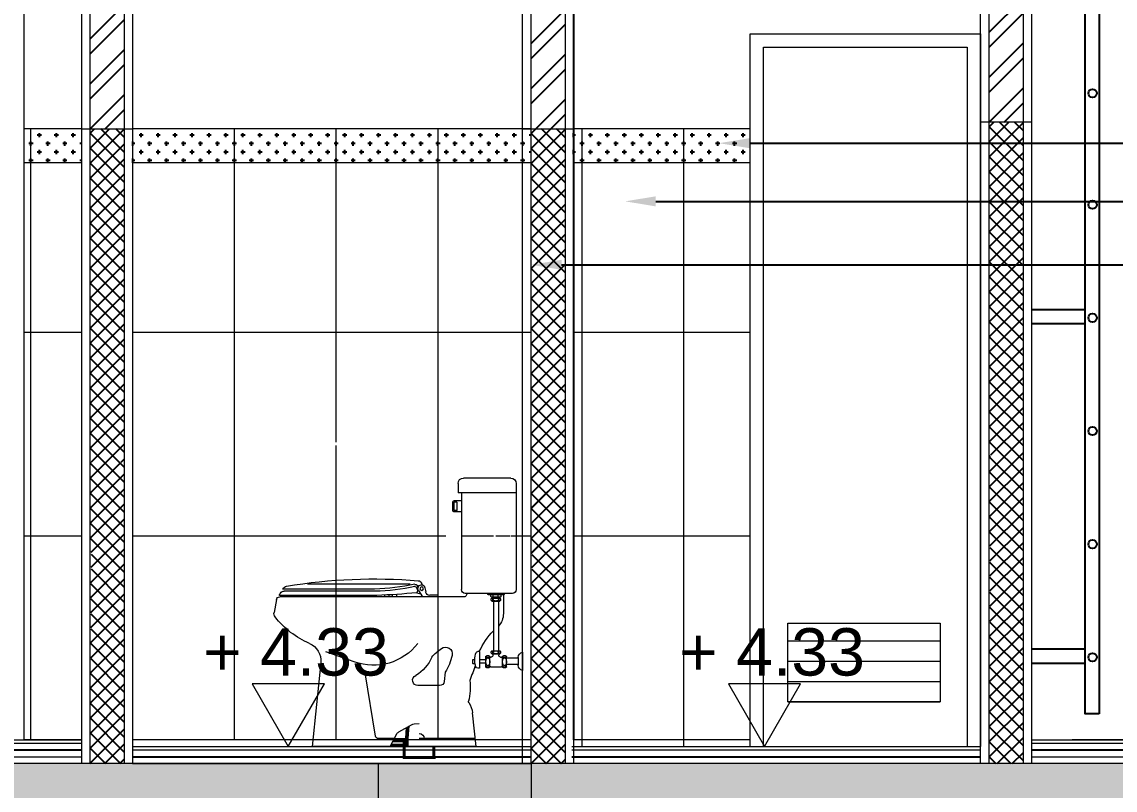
# Model space of a CAD drawing. Header units: inches. Extents: x 249 to 1192, y -18 to 440.
# Drawn here: x 529.18 to 535.63, y 211.41 to 215.94 of the extents above; entities that cross this region are included whole.
import ezdxf
from ezdxf import colors
from ezdxf.entities.mleader import LeaderData, LeaderLine
from ezdxf.enums import TextEntityAlignment as Align
from ezdxf.math import Vec2, Vec3

# ---------------------------------------------------------------- set-up
doc = ezdxf.new("R2010")
doc.units = ezdxf.units.IN
doc.header["$MEASUREMENT"] = 0
for name, color, linetype, lineweight in [('ARSIR BETON', 8, 'Continuous', 0), ('ARSIR KERAMIK', 66, 'Continuous', 25), ('BALOK', 3, 'Continuous', 20), ('DINDING', 6, 'Continuous', 0), ('DINDING2', 137, 'Continuous', 20), ('KUSEN', 16, 'Continuous', 15), ('LANTAI', 135, 'Continuous', 9), ('SANITAIR', 6, 'Continuous', 9), ('TEXT (KET. RUANG)', 7, 'Continuous', 5), ('TEXT (KETERANGAN)', 7, 'Continuous', 25)]:
    doc.layers.add(name, color=color, linetype=linetype, lineweight=lineweight)
doc.layers.add('ARSIR DINDING', color=64, linetype='Continuous')
doc.layers.add('KOLOM', color=5, linetype='Continuous')
doc.styles.get("Standard").update_dxf_attribs({"font": 'arial.ttf'})
doc.linetypes.add('BATTING', pattern='A,0.0001,-0.1,[134,ltypeshp.shx,S=0.1,R=0,X=-0.1,Y=0],-0.2,[134,ltypeshp.shx,S=0.1,R=180,X=0.1,Y=0],-0.1', length=0.4001)
pattern_1 = [(45, (532.18576, 211.56628), (-0.1325825, 0.1325825), []), (45, (532.27415, 211.56628), (-0.1325825, 0.1325825), [])]

# ---------------------------------------------------------------- blocks, each defined once
blk = doc.blocks.new('PEIL LANTAI')
at = {"color": 1}
blk.add_lwpolyline([(2106.6594, 1042.5757), (2106.7974, 1042.3367), (2106.9353, 1042.5757)], close=True, dxfattribs=at)
for tag, p in [('RUANG', (2106.8265, 1042.7751)), ('ELEVASI', (2106.8265, 1042.5535))]:
    blk.add_attdef(tag, text='', height=0.1812).set_placement(p, align=Align.BOTTOM_CENTER)
blk = doc.blocks.new('B1')
at = {"layer": 'ARSIR BETON'}
blk.add_hatch(color=256, dxfattribs=at).paths.add_polyline_path([(364.6452, 149.9333), (364.1952, 149.9333), (364.1952, 149.2333), (364.6452, 149.2333)])
at = {"layer": 'BALOK'}
blk.add_lwpolyline([(364.1952, 149.9333), (364.6452, 149.9333), (364.6452, 149.2333), (364.1952, 149.2333)], close=True, dxfattribs=at)
blk = doc.blocks.new('*X374')
at = {"color": 0}
for p, q in [((4.37, 0.98), (4.37, 4.92)), ((4.5, 0.98), (4.5, 4.92)), ((4.62, 0.98), (4.62, 4.92)), ((4.75, 0.98), (4.75, 4.92)), ((4.87, 0.98), (4.87, 4.92)), ((14.25, 0.98), (14.25, 4.92)), ((14.38, 0.98), (14.38, 4.92)), ((14.5, 0.98), (14.5, 4.92)), ((14.62, 0.98), (14.62, 4.92)), ((14.75, 0.98), (14.75, 4.92))]:
    blk.add_line(p, q, dxfattribs=at)
blk = doc.blocks.new('*X375')
at = {"color": 0}
for p, q in [((14.25, 4.92), (14.25, 6.42)), ((14.38, 4.92), (14.38, 6.42)), ((14.5, 4.92), (14.5, 6.42)), ((14.62, 4.92), (14.62, 6.42)), ((14.75, 4.92), (14.75, 6.42))]:
    blk.add_line(p, q, dxfattribs=at)
blk = doc.blocks.new('*X376')
at = {"color": 0}
for p, q in [((215.62, 77.26), (215.62, 77.96)), ((215.75, 77.26), (215.75, 77.96)), ((215.87, 77.26), (215.87, 77.96)), ((216, 77.26), (216, 77.96)), ((216.12, 77.26), (216.12, 77.96)), ((216.25, 77.26), (216.25, 77.96)), ((216.37, 77.26), (216.37, 77.96)), ((216.5, 77.26), (216.5, 77.96)), ((216.62, 77.26), (216.62, 77.96)), ((216.75, 77.26), (216.75, 77.96)), ((216.87, 77.26), (216.87, 77.96)), ((217, 77.26), (217, 77.96)), ((217.12, 77.26), (217.12, 77.96)), ((217.25, 77.26), (217.25, 77.96)), ((217.37, 77.26), (217.37, 77.96)), ((217.5, 77.26), (217.5, 77.96)), ((217.62, 77.26), (217.62, 77.96)), ((217.75, 77.26), (217.75, 77.96)), ((217.87, 77.26), (217.87, 77.96)), ((218, 77.26), (218, 77.96)), ((218.12, 77.26), (218.12, 77.96)), ((218.25, 77.26), (218.25, 77.96)), ((218.37, 77.26), (218.37, 77.96)), ((218.5, 77.26), (218.5, 77.96)), ((218.62, 77.26), (218.62, 77.96)), ((218.75, 77.26), (218.75, 77.96)), ((218.87, 77.26), (218.87, 77.96)), ((219, 77.26), (219, 77.96)), ((219.12, 77.26), (219.12, 77.96)), ((219.25, 77.26), (219.25, 77.96)), ((219.37, 77.26), (219.37, 77.96)), ((219.5, 77.26), (219.5, 77.73)), ((219.62, 77.26), (219.62, 77.48))]:
    blk.add_line(p, q, dxfattribs=at)
blk = doc.blocks.new('*X377')
at = {"color": 0}
for p, q in [((213.5, 83.75), (213.66, 83.9)), ((213.55, 83.44), (213.52, 83.46)), ((213.53, 83.42), (213.88, 83.77)), ((213.55, 83.09), (214.11, 83.65)), ((213.72, 82.91), (213.55, 83.08)), ((213.58, 82.76), (214.32, 83.51)), ((213.9, 82.38), (213.58, 82.69)), ((213.6, 82.43), (214.35, 83.18)), ((214.08, 83.26), (213.63, 83.7)), ((213.63, 82.11), (214.37, 82.85)), ((213.65, 81.78), (214.4, 82.52)), ((214.25, 82.73), (213.81, 83.17)), ((214.42, 82.21), (213.99, 82.64)), ((214.33, 83.36), (214.16, 83.53)), ((214.36, 82.97), (214.34, 83)), ((214.08, 81.85), (213.63, 82.29)), ((213.72, 81.49), (213.67, 81.54)), ((213.68, 81.45), (214.42, 82.2)), ((213.9, 80.96), (213.7, 81.16)), ((213.71, 81.12), (214.45, 81.87)), ((213.73, 80.79), (214.48, 81.54)), ((214.08, 80.43), (213.73, 80.78)), ((213.76, 80.47), (214.5, 81.21)), ((213.78, 80.14), (214.53, 80.88)), ((213.8, 78.39), (215.28, 79.87)), ((213.8, 78.75), (214.92, 79.87)), ((213.8, 79.1), (214.57, 79.87)), ((213.8, 79.45), (214.22, 79.87)), ((213.8, 79.81), (213.86, 79.87)), ((213.8, 78.04), (215.63, 79.87)), ((213.9, 79.55), (213.8, 79.65)), ((214.08, 79.02), (213.8, 79.29)), ((214.25, 81.32), (213.81, 81.76)), ((214.25, 79.9), (213.81, 80.35)), ((213.86, 79.87), (214.55, 80.55)), ((214.43, 80.79), (213.99, 81.23)), ((214.43, 79.37), (213.99, 79.81)), ((214.45, 81.82), (214.16, 82.11)), ((214.57, 80.29), (214.16, 80.7)), ((214.61, 78.84), (214.16, 79.28)), ((214.22, 79.87), (214.58, 80.23)), ((214.48, 81.44), (214.34, 81.58)), ((214.6, 79.91), (214.34, 80.17)), ((214.96, 79.2), (214.52, 79.64)), ((214.57, 79.87), (214.6, 79.9)), ((214.78, 79.73), (214.64, 79.87)), ((215.04, 78.76), (214.7, 79.11)), ((214.88, 78.76), (215.99, 79.87)), ((215.31, 79.55), (215, 79.87)), ((215.49, 79.02), (215.05, 79.46)), ((215.23, 78.76), (216.34, 79.87)), ((215.84, 79.37), (215.4, 79.81)), ((215.58, 78.76), (216.69, 79.87)), ((216.02, 78.84), (215.58, 79.28)), ((216.37, 79.2), (215.93, 79.64)), ((215.94, 78.76), (217.05, 79.87)), ((216.2, 79.73), (216.06, 79.87)), ((216.46, 78.76), (216.11, 79.11)), ((216.29, 78.76), (217.4, 79.87)), ((216.73, 79.55), (216.41, 79.87)), ((216.91, 79.02), (216.46, 79.46)), ((216.64, 78.76), (217.75, 79.87)), ((217.26, 79.37), (216.82, 79.81)), ((217.44, 78.84), (216.99, 79.28)), ((217, 78.76), (218.11, 79.87)), ((217.35, 78.76), (218.42, 79.83)), ((217.79, 79.2), (217.35, 79.64)), ((217.61, 79.73), (217.47, 79.87)), ((217.87, 78.76), (217.52, 79.11)), ((217.7, 78.76), (218.54, 79.59)), ((218.14, 79.55), (217.82, 79.87)), ((218.32, 79.02), (217.88, 79.46)), ((218.06, 78.76), (218.66, 79.36)), ((218.63, 79.41), (218.23, 79.81)), ((218.85, 78.84), (218.41, 79.28)), ((218.41, 78.76), (218.78, 79.13)), ((213.8, 77.68), (214.8, 78.68)), ((213.8, 77.33), (214.8, 78.33)), ((213.9, 78.14), (213.8, 78.23)), ((214.08, 77.6), (213.8, 77.88)), ((214.25, 78.49), (213.81, 78.93)), ((214.07, 77.26), (213.81, 77.52)), ((214.43, 77.96), (213.99, 78.4)), ((214.08, 77.26), (214.8, 77.98)), ((214.61, 77.43), (214.16, 77.87)), ((214.78, 78.31), (214.34, 78.75)), ((214.42, 77.26), (214.34, 77.34)), ((214.44, 77.26), (214.8, 77.62)), ((214.8, 77.94), (214.52, 78.22)), ((214.8, 77.59), (214.7, 77.69)), ((214.79, 77.26), (214.8, 77.27)), ((215.4, 78.76), (215.23, 78.93)), ((216.81, 78.76), (216.64, 78.93)), ((218.23, 78.76), (218.05, 78.93)), ((218.77, 78.76), (218.9, 78.89))]:
    blk.add_line(p, q, dxfattribs=at)
blk = doc.blocks.new('KLOS')
for p, q in [((400.49, 129.24), (400.49, 98)), ((402.14, 130.89), (416.02, 130.89)), ((417.67, 129.24), (417.67, 126.56)), ((400.49, 126.56), (417.67, 126.56)), ((416.67, 126.56), (416.67, 98)), ((416.67, 124.19), (418.93, 124.19)), ((417.95, 121.41), (417.95, 123.7)), ((418.06, 123.81), (418.8, 123.81)), ((418.91, 123.7), (418.91, 121.41)), ((419.2, 121.24), (419.2, 123.92)), ((416.67, 120.96), (418.93, 120.96)), ((418.06, 121.3), (418.8, 121.3)), ((428.09, 99.36), (428.39, 99.97)), ((401.59, 96.9), (415.57, 96.9)), ((403.98, 96.76), (403.98, 96.9)), ((408.93, 96.76), (408.93, 96.9)), ((414.94, 96.9), (415.38, 96.05)), ((427.4, 98.54), (427.2, 97.33)), ((429.34, 97.78), (428.11, 95.89)), ((429.82, 97.11), (428.66, 96.73)), ((429.41, 98.82), (429.72, 99.31)), ((429.93, 98.65), (429.52, 98.34)), ((431.82, 99.57), (462.03, 99.57)), ((442.12, 97.56), (468.95, 97.56)), ((442.26, 98.1), (469.17, 98.1)), ((404.25, 96.48), (408.66, 96.48)), ((404.29, 96.48), (404.29, 90.96)), ((404.99, 95.99), (404.99, 96.48)), ((405.16, 95.83), (407.81, 95.83)), ((407.66, 95.52), (405.35, 95.52)), ((407.66, 94.65), (405.35, 94.65)), ((405.65, 95.83), (405.65, 95.52)), ((405.76, 94.65), (405.76, 79.98)), ((405.78, 95.83), (405.78, 96.48)), ((407.24, 94.65), (407.24, 79.98)), ((407.26, 95.83), (407.26, 96.48)), ((407.36, 95.83), (407.36, 95.52)), ((407.98, 95.99), (407.98, 96.48)), ((415.64, 95.89), (470.22, 95.89)), ((423.64, 96.33), (426.02, 96.33)), ((423.64, 96.33), (423.64, 95.89)), ((435.76, 96.61), (435.76, 95.89)), ((437.12, 96.52), (437.12, 95.89)), ((438.03, 96.46), (438.03, 95.89)), ((439.38, 96.39), (439.38, 95.89)), ((441.56, 96.29), (470.22, 96.29)), ((462.36, 96.29), (462.36, 95.89)), ((463.72, 96.29), (463.72, 95.89)), ((464.63, 96.29), (464.63, 95.89)), ((465.99, 96.29), (465.99, 95.89)), ((471.21, 95.06), (471.9, 91.28)), ((398.61, 79.56), (398.61, 74.21)), ((399.93, 78.03), (399.93, 75.74)), ((399.93, 77.8), (403.4, 77.8)), ((403.4, 75.24), (403.4, 78.3)), ((404.55, 75.24), (404.55, 78.3)), ((405.1, 78.12), (404.55, 78.12)), ((407.66, 79.98), (405.35, 79.98)), ((407.66, 79.11), (405.35, 79.11)), ((405.65, 79.11), (405.65, 78.67)), ((407.36, 79.11), (407.36, 78.67)), ((408.31, 78.12), (407.91, 78.12)), ((408.31, 75.24), (408.31, 78.3)), ((409.45, 75.24), (409.45, 78.3)), ((411.31, 79.78), (411.78, 79.78)), ((411.31, 79.78), (411.31, 74.9)), ((413.18, 77.45), (412.74, 77.45)), ((448.24, 76.7), (456.62, 79.72)), ((399.93, 75.96), (403.4, 75.96)), ((408.03, 75.24), (404.83, 75.24)), ((409.45, 77.28), (411.31, 77.28)), ((409.45, 76.32), (411.31, 76.32)), ((411.31, 74.9), (411.86, 74.9)), ((412.64, 76.18), (413.18, 76.18)), ((413.34, 76.34), (413.34, 77.29)), ((458.13, 76.52), (460.71, 51.79)), ((421.45, 73.7), (421.72, 70.97)), ((441.97, 54.81), (445.01, 73.49)), ((423.09, 69.73), (429.52, 69.73)), ((412.31, 51.79), (413.37, 61.74)), ((430.62, 58.44), (429.11, 58.52)), ((435.13, 56.1), (431.42, 58.21)), ((432.35, 54.13), (432.06, 57.84)), ((433.07, 54.13), (432.81, 57.41)), ((437.68, 51.79), (435.84, 55.36)), ((412.31, 51.79), (460.71, 51.79)), ((412.57, 54.16), (429.11, 54.14)), ((423.72, 51.79), (434.5, 51.79)), ((424.98, 48.25), (424.98, 51.79)), ((432.35, 51.79), (432.35, 54.13)), ((436.48, 54.13), (432.35, 54.13)), ((433.25, 48.25), (433.25, 53.13)), ((433.25, 53.13), (436.99, 53.13)), ((433.88, 52.41), (437.36, 52.41)), ((436.48, 54.13), (441.1, 54.12)), ((424.35, 48.25), (433.88, 48.25))]:
    blk.add_line(p, q)
for points in [[(405.35, 95.52, 0.174842), (405.27, 95.49, 0.104178), (405.2, 95.39, 0.064893), (405.15, 95.26, 0.051045), (405.13, 95.08, 0.051045), (405.15, 94.91, 0.064893), (405.2, 94.78, 0.104178), (405.27, 94.68, 0.174842), (405.35, 94.65, 0.174842), (405.42, 94.68, 0.104178), (405.5, 94.78, 0.064893), (405.55, 94.91, 0.051045), (405.56, 95.08, 0.051045), (405.55, 95.26, 0.064893), (405.5, 95.39, 0.104178), (405.42, 95.49, 0.174842)], [(406.51, 95.52, 0.050362), (406.16, 95.48, 0.064195), (405.89, 95.39, 0.103849), (405.69, 95.23, 0.176597), (405.63, 95.08, 0.176597), (405.69, 94.94, 0.103849), (405.89, 94.78, 0.064195), (406.16, 94.69, 0.050362), (406.51, 94.65, 0.050362), (406.87, 94.69, 0.064195), (407.13, 94.78, 0.103849), (407.34, 94.94, 0.176597), (407.39, 95.08, 0.176597), (407.34, 95.23, 0.103849), (407.13, 95.39, 0.064195), (406.87, 95.48, 0.050362)], [(407.66, 95.52, 0.174842), (407.58, 95.49, 0.104178), (407.5, 95.39, 0.064893), (407.46, 95.26, 0.051045), (407.44, 95.08, 0.051045), (407.46, 94.91, 0.064893), (407.5, 94.78, 0.104178), (407.58, 94.68, 0.174842), (407.66, 94.65, 0.174842), (407.73, 94.68, 0.104178), (407.81, 94.78, 0.064893), (407.85, 94.91, 0.051045), (407.87, 95.08, 0.051045), (407.85, 95.26, 0.064893), (407.81, 95.39, 0.104178), (407.73, 95.49, 0.174842)], [(404.55, 78.3, 0.174842), (404.52, 78.39, 0.104178), (404.38, 78.5, 0.064893), (404.21, 78.56, 0.051045), (403.98, 78.58, 0.051045), (403.74, 78.56, 0.064893), (403.57, 78.5, 0.104178), (403.44, 78.39, 0.174842), (403.4, 78.3, 0.174842), (403.44, 78.2, 0.104178), (403.57, 78.09, 0.064893), (403.74, 78.03, 0.051045), (403.98, 78.01, 0.051045), (404.21, 78.03, 0.064893), (404.38, 78.09, 0.104178), (404.52, 78.2, 0.174842)], [(404.55, 76.75, 0.050362), (404.5, 77.23, 0.064195), (404.38, 77.58, 0.103849), (404.17, 77.85, 0.176597), (403.98, 77.92, 0.176597), (403.78, 77.85, 0.103849), (403.57, 77.58, 0.064195), (403.45, 77.23, 0.050362), (403.4, 76.75, 0.050362), (403.45, 76.28, 0.064195), (403.57, 75.93, 0.103849), (403.78, 75.66, 0.176597), (403.98, 75.59, 0.176597), (404.17, 75.66, 0.103849), (404.38, 75.93, 0.064195), (404.5, 76.28, 0.050362)], [(405.35, 79.98, 0.174842), (405.27, 79.95, 0.104178), (405.2, 79.85, 0.064893), (405.15, 79.72, 0.051045), (405.13, 79.55, 0.051045), (405.15, 79.37, 0.064893), (405.2, 79.24, 0.104178), (405.27, 79.14, 0.174842), (405.35, 79.11, 0.174842), (405.42, 79.14, 0.104178), (405.5, 79.24, 0.064893), (405.55, 79.37, 0.051045), (405.56, 79.55, 0.051045), (405.55, 79.72, 0.064893), (405.5, 79.85, 0.104178), (405.42, 79.95, 0.174842)], [(406.51, 79.98, 0.050362), (406.16, 79.94, 0.064195), (405.89, 79.85, 0.103849), (405.69, 79.69, 0.176597), (405.63, 79.55, 0.176597), (405.69, 79.4, 0.103849), (405.89, 79.24, 0.064195), (406.16, 79.15, 0.050362), (406.51, 79.11, 0.050362), (406.87, 79.15, 0.064195), (407.13, 79.24, 0.103849), (407.34, 79.4, 0.176597), (407.39, 79.55, 0.176597), (407.34, 79.69, 0.103849), (407.13, 79.85, 0.064195), (406.87, 79.94, 0.050362)], [(407.66, 79.98, 0.174842), (407.58, 79.95, 0.104178), (407.5, 79.85, 0.064893), (407.46, 79.72, 0.051045), (407.44, 79.55, 0.051045), (407.46, 79.37, 0.064893), (407.5, 79.24, 0.104178), (407.58, 79.14, 0.174842), (407.66, 79.11, 0.174842), (407.73, 79.14, 0.104178), (407.81, 79.24, 0.064893), (407.85, 79.37, 0.051045), (407.87, 79.55, 0.051045), (407.85, 79.72, 0.064893), (407.81, 79.85, 0.104178), (407.73, 79.95, 0.174842)], [(409.45, 78.3, 0.174842), (409.42, 78.39, 0.104178), (409.29, 78.5, 0.064893), (409.11, 78.56, 0.051045), (408.88, 78.58, 0.051045), (408.65, 78.56, 0.064893), (408.47, 78.5, 0.104178), (408.34, 78.39, 0.174842), (408.31, 78.3, 0.174842), (408.34, 78.2, 0.104178), (408.47, 78.09, 0.064893), (408.65, 78.03, 0.051045), (408.88, 78.01, 0.051045), (409.11, 78.03, 0.064893), (409.29, 78.09, 0.104178), (409.42, 78.2, 0.174842)], [(409.45, 76.75, 0.050362), (409.41, 77.23, 0.064195), (409.29, 77.58, 0.103849), (409.07, 77.85, 0.176597), (408.88, 77.92, 0.176597), (408.69, 77.85, 0.103849), (408.47, 77.58, 0.064195), (408.35, 77.23, 0.050362), (408.31, 76.75, 0.050362), (408.35, 76.28, 0.064195), (408.47, 75.93, 0.103849), (408.69, 75.66, 0.176597), (408.88, 75.59, 0.176597), (409.07, 75.66, 0.103849), (409.29, 75.93, 0.064195), (409.41, 76.28, 0.050362)], [(404.55, 75.24, 0.174842), (404.52, 75.33, 0.104178), (404.38, 75.44, 0.064893), (404.21, 75.5, 0.051045), (403.98, 75.52, 0.051045), (403.74, 75.5, 0.064893), (403.57, 75.44, 0.104178), (403.44, 75.33, 0.174842), (403.4, 75.24, 0.174842), (403.44, 75.14, 0.104178), (403.57, 75.03, 0.064893), (403.74, 74.97, 0.051045), (403.98, 74.95, 0.051045), (404.21, 74.97, 0.064893), (404.38, 75.03, 0.104178), (404.52, 75.14, 0.174842)], [(409.45, 75.24, 0.174842), (409.42, 75.33, 0.104178), (409.29, 75.44, 0.064893), (409.11, 75.5, 0.051045), (408.88, 75.52, 0.051045), (408.65, 75.5, 0.064893), (408.47, 75.44, 0.104178), (408.34, 75.33, 0.174842), (408.31, 75.24, 0.174842), (408.34, 75.14, 0.104178), (408.47, 75.03, 0.064893), (408.65, 74.97, 0.051045), (408.88, 74.95, 0.051045), (409.11, 74.97, 0.064893), (409.29, 75.03, 0.104178), (409.42, 75.14, 0.174842)]]:
    blk.add_lwpolyline(points, format="xyb", close=True)
blk.add_circle((428.38, 98.28), 0.526)
for centre, radius, start, end in [((402.14, 129.24), 1.65, 90, 180), ((416.02, 129.24), 1.65, 0, 90), ((418.06, 123.7), 0.11, 90, 180), ((418.8, 123.7), 0.11, 0, 90), ((418.93, 123.92), 0.275, 0, 90), ((418.06, 121.41), 0.11, 180, 270), ((418.8, 121.41), 0.11, 270, 0), ((418.93, 121.24), 0.275, 270, 0), ((429.46, 99.44), 1.2, 94.2196, 153.8291), ((442.3, -58.59), 159.75, 80.6514, 94.6412), ((401.59, 98), 1.1, 180, 270), ((404.25, 96.76), 0.275, 180, 270), ((408.66, 96.76), 0.275, 270, 360), ((415.57, 98), 1.1, 270, 0), ((426.02, 97.52), 1.2, 270, 350.587), ((428.45, 98.36), 1.06, 326.4313, 170.587), ((430.84, 97.81), 1.23, 112.241, 214.6764), ((430.23, 98.98), 0.599, 77.3147, 147.4894), ((449.66, 295.46), 199.34, 264.2898, 267.6727), ((446.3, 179.95), 81.94, 258.7836, 267.1715), ((442.16, 147.83), 50.28, 256.4435, 269.958), ((467.95, 97.57), 1.49, 28.1454, 78.5747), ((468.95, 96.36), 1.2, 60.7713, 90), ((469.17, 98.22), 0.12, 270, 28.1454), ((468.68, 95.88), 1.75, 19.0203, 60.7713), ((405.16, 95.99), 0.165, 180, 270), ((407.81, 95.99), 0.165, 270, 0), ((415.64, 96.19), 0.3, 207.077, 270), ((470.22, 96.41), 0.12, 270, 19.0203), ((470.22, 94.89), 1, 10.3142, 90), ((409.85, 91), 5.56, 180.417, 222.7003), ((470.27, 90.98), 1.65, 322.2631, 10.3142), ((451.51, 105.51), 25.38, 293.0652, 322.2631), ((391.33, 70.44), 22.13, 24.9542, 44.0405), ((421.38, 79.05), 2.02, 54.3193, 191.4486), ((414.69, 69.16), 13.95, 40.0634, 55.7023), ((442.6, 92.2), 16.49, 217.488, 290.009), ((463.6, 77.09), 5.5, 113.0652, 185.9544), ((398.32, 77.98), 1.61, 1.9066, 79.3868), ((405.1, 78.67), 0.55, 270, 0), ((407.91, 78.67), 0.55, 180, 270), ((411.78, 79.23), 0.55, 23.7851, 90), ((407.29, 77.25), 5.46, 338.5533, 23.7851), ((413.18, 77.29), 0.165, 0, 90), ((434.69, 82.09), 15.67, 192.6887, 212.363), ((435.76, 82.43), 11.24, 202.4297, 239.959), ((398.32, 75.79), 1.61, 280.6132, 358.0934), ((404.83, 75.51), 0.275, 180, 270), ((408.03, 75.51), 0.275, 270, 0), ((411.86, 75.45), 0.55, 270, 338.5533), ((546.21, 119.68), 140.65, 198.1546, 200.152), ((413.18, 76.34), 0.165, 270, 0), ((429.64, 69.15), 15.6, 172.3685, 194.994), ((423.09, 71.11), 1.37, 185.6507, 270), ((429.5, 71.28), 1.55, 269.2739, 66.1629), ((419.83, 60.98), 6.51, 145.1098, 173.2448), ((414.08, 64.98), 0.5, 325.1098, 14.994), ((430.53, 56.65), 1.8, 60.4005, 87.1043), ((429.13, 54.14), 1.47, 90.6794, 180), ((434.25, 54.53), 1.8, 27.2582, 60.4005), ((441.1, 55.02), 0.898, 269.9253, 346.5766)]:
    blk.add_arc(centre, radius, start, end)
at = {"xscale": 0.898366, "yscale": 0.898366, "zscale": 0.898366}
for name, p in [('*X377', (240.28, -17.62)), ('*X374', (420.53, 47.37)), ('*X375', (420.53, 47.37)), ('*X376', (240.28, -17.62))]:
    blk.add_blockref(name, p, dxfattribs=at)

msp = doc.modelspace()

# ---------------------------------------------------------------- hatches: boundary and pattern name
at = {"layer": 'ARSIR BETON'}
h = msp.add_hatch(color=256, dxfattribs=at)
h.paths.add_polyline_path([(527.4363, 211.5663), (527.4363, 211.2663), (531.2858, 211.2663), (531.2858, 211.5663)])
h.paths.add_polyline_path([(540.9632, 211.2663), (540.9632, 211.5663), (532.1858, 211.5663), (532.1858, 211.2663), (532.4368, 211.2663)])
at = {"layer": 'ARSIR DINDING'}
h = msp.add_hatch(dxfattribs=at)
h.set_pattern_fill('ANSI32', color=256, scale=0.5, style=0)
h.set_pattern_definition(pattern_1)
h.paths.add_polyline_path([(532.3858, 218.0863), (532.1858, 218.0863), (532.1858, 211.5663), (532.3858, 211.5663)])
h = msp.add_hatch(dxfattribs=at)
h.set_pattern_fill('ANSI32', color=256, scale=0.5, style=0)
h.set_pattern_definition([(45, (534.88634, 215.34628), (-0.132583, 0.132583), []), (45, (534.97473, 215.34628), (-0.132583, 0.132583), [])])
h.paths.add_polyline_path([(535.0863, 217.7663), (534.8863, 217.7663), (534.8863, 215.3463), (535.0863, 215.3463)])
h = msp.add_hatch(dxfattribs=at)
h.set_pattern_fill('ANSI32', color=256, scale=0.5, style=0)
h.set_pattern_definition(pattern_1)
h.paths.add_polyline_path([(532.3858, 217.7263), (532.1858, 217.7263), (532.1858, 215.3063), (532.3858, 215.3063)])
h = msp.add_hatch(dxfattribs=at)
h.set_pattern_fill('ANSI32', color=256, scale=0.5, style=0)
h.set_pattern_definition([(45, (529.58595, 215.30628), (-0.132583, 0.132583), []), (45, (529.67434, 215.30628), (-0.132583, 0.132583), [])])
h.paths.add_polyline_path([(529.7859, 216.3863), (529.5859, 216.3863), (529.5859, 215.3063), (529.7859, 215.3063)])
h = msp.add_hatch(dxfattribs=at)
h.set_pattern_fill('ANSI37', color=256, scale=0.5, angle=90, style=0)
h.set_pattern_definition([(135, (534.886344, 211.606276), (-0.0441942, -0.0441942), []), (225, (534.886344, 211.606276), (0.0441942, -0.0441942), [])])
h.paths.add_polyline_path([(535.0863, 215.3463), (534.8863, 215.3463), (534.8863, 213.3853), (534.9059, 213.3829), (534.8863, 213.3812), (534.8863, 213.3361), (534.9059, 213.3337), (534.8863, 213.332), (534.8863, 213.1145), (534.9059, 213.1121), (534.8863, 213.1103), (534.8863, 212.8584), (534.8915, 212.8584), (534.8915, 212.7952), (534.8863, 211.5663), (535.0863, 211.5663)])
h = msp.add_hatch(dxfattribs=at)
h.set_pattern_fill('ANSI37', color=256, scale=0.5, angle=90, style=0)
h.set_pattern_definition([(135, (529.58595, 211.126276), (-0.0441942, -0.0441942), []), (225, (529.58595, 211.126276), (0.0441942, -0.0441942), [])])
h.paths.add_polyline_path([(529.7859, 215.3063), (529.5859, 215.3063), (529.5859, 213.3453), (529.6055, 213.3429), (529.5859, 213.3412), (529.5859, 213.2961), (529.6055, 213.2937), (529.5859, 213.292), (529.5859, 213.0745), (529.6055, 213.0721), (529.5859, 213.0703), (529.5859, 212.8184), (529.5911, 212.8184), (529.5911, 212.7552), (529.5859, 211.5663), (529.7859, 211.5663), (529.7859, 213.3375), (529.757, 213.3404), (529.7859, 213.3433), (529.7859, 213.3777), (529.757, 213.3807), (529.7859, 213.3836)])
h = msp.add_hatch(dxfattribs=at)
h.set_pattern_fill('ANSI37', color=256, scale=0.5, angle=90, style=0)
h.set_pattern_definition([(135, (532.18576, 211.566276), (-0.0441942, -0.0441942), []), (225, (532.18576, 211.566276), (0.0441942, -0.0441942), [])])
h.paths.add_polyline_path([(532.3858, 215.3063), (532.1858, 215.3063), (532.1858, 213.3453), (532.2053, 213.3429), (532.1858, 213.3412), (532.1858, 213.2961), (532.2053, 213.2937), (532.1858, 213.292), (532.1858, 213.0745), (532.2053, 213.0721), (532.1858, 213.0703), (532.1858, 212.8184), (532.1909, 212.8184), (532.1909, 212.7552), (532.1858, 211.5663), (532.3858, 211.5663)])
at = {"layer": 'ARSIR KERAMIK'}
h = msp.add_hatch(dxfattribs=at)
h.set_pattern_fill('CROSS', color=256, scale=0.2, angle=90, style=0)
h.set_pattern_definition([(90, (527.436345, 215.106276), (-0.05, 0.05), [0.025, -0.075]), (180, (527.448845, 215.118776), (-0.05, -0.05), [0.025, -0.075])])
h.paths.add_polyline_path([(532.1858, 215.3063), (531.0368, 215.3063), (531.0368, 215.1063), (532.1858, 215.1063)])
h.paths.add_polyline_path([(529.8359, 215.3063), (529.8359, 215.1063), (531.0368, 215.1063), (531.0368, 215.3063)])
h.paths.add_polyline_path([(529.5359, 215.1063), (529.5359, 215.3063), (529.1967, 215.3063), (529.1967, 215.1063)])
h = msp.add_hatch(dxfattribs=at)
h.set_pattern_fill('CROSS', color=256, scale=0.2, angle=90, style=0)
h.set_pattern_definition([(90, (532.48576, 215.106276), (-0.05, 0.05), [0.025, -0.075]), (180, (532.49826, 215.118776), (-0.05, -0.05), [0.025, -0.075])])
h.paths.add_polyline_path([(533.4764, 215.1063), (533.4764, 215.3063), (532.4358, 215.3063), (532.4358, 215.1063)])
at = {"layer": 'KUSEN'}
h = msp.add_hatch(dxfattribs=at)
h.set_pattern_fill('_USER', color=256, scale=0.12, style=0, pattern_type=0)
h.set_pattern_definition([(0, (533.69872, 211.92932), (0, 0.12), [])])
h.paths.add_polyline_path([(534.5971, 211.9293), (534.5971, 212.3923), (533.6987, 212.3923), (533.6987, 211.9293)])
at = {"layer": 'LANTAI'}
h = msp.add_hatch(dxfattribs=at)
h.set_pattern_fill('_USER', color=256, scale=0.6, angle=90, style=0, pattern_type=0)
h.set_pattern_definition([(90, (527.43635, 215.1063), (-0.6, 4e-17), [])])
h.paths.add_polyline_path([(532.1858, 215.3063), (531.0368, 215.3063), (531.0368, 215.1063), (532.1858, 215.1063)])
h.paths.add_polyline_path([(529.1967, 215.3063), (529.1967, 215.1063), (531.0368, 215.1063), (531.0368, 215.3063)])
h = msp.add_hatch(dxfattribs=at)
h.set_pattern_fill('_USER', color=256, scale=0.6, angle=90, style=0, pattern_type=0)
h.set_pattern_definition([(90, (532.48576, 211.7063), (-0.6, 4e-17), [])])
h.paths.add_polyline_path([(533.4764, 211.6663), (533.4764, 215.1063), (532.4858, 215.1063), (532.4858, 211.6663)])
h.paths.add_polyline_path([(534.5364, 215.1063), (534.5364, 211.7063), (534.8364, 211.7063), (534.8364, 215.1063)])
h.paths.add_polyline_path([(533.4764, 215.1063), (533.4764, 215.3063), (532.4858, 215.3063), (532.4858, 215.1063)])
h.paths.add_polyline_path([(534.5364, 215.3063), (534.5364, 215.1063), (534.8364, 215.1063), (534.8364, 215.3063)])
h = msp.add_hatch(dxfattribs=at)
h.set_pattern_fill('_USER', color=256, scale=0.6, angle=90, style=0, pattern_type=0)
h.set_pattern_definition([(90, (527.43635, 211.7063), (-0.6, 4e-17), [])])
h.paths.add_polyline_path([(532.1858, 215.1063), (531.0368, 215.1063), (531.0368, 213.4602), (531.0862, 213.4602), (531.0929, 213.4402), (531.0074, 213.4402), (531.0074, 213.0602), (531.0374, 213.0602), (531.0368, 211.7063), (532.1858, 211.7063)])
h.paths.add_polyline_path([(531.8665, 213.8051, -0.209887), (531.9613, 213.785, -0.172562), (532.0356, 213.6809), (532.0383, 213.6805), (532.0369, 213.7196), (532.0672, 213.7154), (532.0536, 213.6784), (532.0501, 213.6789), (532.0437, 213.6327), (532.0514, 213.6327), (532.0514, 213.6137), (532.0756, 213.6137), (532.0756, 213.5658), (532.0583, 213.5658), (532.0583, 213.5409), (532.0387, 213.5409), (532.0387, 213.5213), (532.0612, 213.5213), (532.0612, 213.5063), (532.1554, 213.5063), (532.1554, 213.5027, 0.414214), (532.1518, 213.5063), (531.9504, 213.5063), (531.9504, 213.5213), (531.9717, 213.5213), (531.9717, 213.5409), (531.9567, 213.5409), (531.9567, 213.5658), (531.9382, 213.5658), (531.9382, 213.6137), (531.9611, 213.6137, 0.19473), (531.9065, 213.7405, 0.528936), (531.8663, 213.7326), (531.8537, 213.7031), (531.804, 213.7263), (531.8222, 213.7689, -0.245225)], flags=16)
h.paths.add_polyline_path([(532.0223, 212.9731, 0.258686), (532.0268, 212.9769, -0.217342), (532.0129, 212.9706), (532.0144, 212.9705, -0.033442), (532.0108, 212.9703), (532.0129, 212.9706, 0.135246)], flags=16)
h.paths.add_polyline_path([(532.0341, 212.9709, 0.327617), (532.0379, 212.9709, 0.106358), (532.0399, 212.9731, 0.341424), (532.04, 212.9869, 0.448136), (532.0362, 212.9898, 0.159634), (532.0343, 212.9891, 0.106358), (532.0323, 212.9869, 0.071155), (532.0311, 212.984, 0.659196), (532.033, 212.9711, -0.135258), (532.0306, 212.9799), (532.0308, 212.9796, 0.149967), (532.0322, 212.9732, 0.106358)], flags=16)
h.paths.add_polyline_path([(531.9756, 212.9133, 0.074024), (531.9776, 212.9183, 0.121677), (531.9776, 212.9314, 0.074024), (531.9756, 212.9364, 0.258686), (531.9718, 212.9409, -0.217342), (531.9782, 212.927), (531.9782, 212.9285, -0.193568), (531.9732, 212.9088, -1.266432), (531.968, 212.896, -0.110409), (531.9566, 212.9022, 0.267512), (531.9647, 212.8945, 0.659196), (531.9776, 212.8964, -0.331135), (531.9572, 212.8985, -0.309738), (531.9662, 212.9075, 0.243384)], flags=16)
h.paths.add_polyline_path([(531.959, 212.9476), (531.959, 212.9446, -0.197296), (531.9585, 212.9499), (531.9579, 212.9499, 0.19473), (531.9647, 212.945, 0.659196), (531.9776, 212.947, -0.294625)], flags=16)
h.paths.add_polyline_path([(531.9857, 212.9926, -0.206477), (531.9911, 212.9801), (531.9909, 212.9812, 0.13312), (531.9895, 212.9869, 0.75415), (531.9838, 212.9891, 0.106358), (531.9818, 212.9869, 0.071155), (531.9806, 212.984, 0.659196), (531.9825, 212.9711, -0.355977)], flags=16)
h.paths.add_polyline_path([(531.9196, 212.9309), (531.9471, 212.9309), (531.9478, 212.9337), (531.9196, 212.9337)], flags=16)
h.paths.add_polyline_path([(531.6785, 212.8458, 0.209199), (531.6796, 212.8308, 0.105542), (531.6827, 212.8272, 0.166401), (531.6856, 212.8262, 0.166401), (531.6885, 212.8272, 0.105542), (531.6915, 212.8308, 0.068322), (531.6933, 212.8356, 0.248684), (531.6915, 212.853, 0.105542), (531.6885, 212.8567, 0.342279), (531.6827, 212.8567, 0.277246)], flags=16)
h.paths.add_polyline_path([(531.7258, 212.8569, 0.146463), (531.7047, 212.853, 0.104788), (531.6976, 212.8473, 0.171341), (531.6957, 212.8419, 0.414214), (531.7043, 212.8334), (531.7258, 212.8309)], flags=16)
h.paths.add_polyline_path([(531.7665, 212.8576), (531.7654, 212.8576, 0.077388), (531.7619, 212.853, -0.145982)], flags=16)
h.paths.add_polyline_path([(531.8223, 212.7051, -0.138216), (531.8258, 212.7101), (531.8258, 212.7106, 0.132885), (531.8212, 212.702, 0.229119), (531.8223, 212.6857, -0.169917)], flags=16)
h.paths.add_polyline_path([(531.8238, 212.6799), (531.8258, 212.6799), (531.8258, 212.6811), (531.8238, 212.6832)], flags=16)
h.paths.add_polyline_path([(531.841, 212.701, 0.171341), (531.8391, 212.6956, 0.239215), (531.8419, 212.6884, 0.115543), (531.8573, 212.6812, 0.105175), (531.8821, 212.6812, 0.066301), (531.8914, 212.6845, 0.104788), (531.8985, 212.6902, 0.630287), (531.8918, 212.7041), (531.8531, 212.7086, 0.166769)], flags=16)
h.paths.add_polyline_path([(531.6485, 213.0622, 0.670661), (531.6665, 213.0579), (531.6647, 213.0537), (531.8025, 213.0537, 0.371847), (531.8124, 213.0623, 0.425311), (531.816, 213.0762, -0.973727), (531.8258, 213.0832), (531.8258, 212.9943), (531.8258, 212.9791), (531.8557, 212.9791), (531.9003, 212.9694, 0.086557), (531.8919, 212.8943), (531.9035, 212.8943, -0.412249), (531.8915, 212.9062, -0.018364), (531.892, 212.9224), (531.8557, 212.9224), (531.8557, 212.913), (531.8236, 212.913), (531.807, 212.9204), (531.807, 212.9283), (531.7782, 212.9283, 0.414214), (531.7734, 212.9235), (531.7734, 212.8975), (531.6829, 212.8975), (531.6829, 213.0092), (531.6872, 213.0092), (531.6872, 213.0276), (531.6726, 213.0276), (531.6726, 213.0409), (531.6592, 213.0409), (531.6684, 213.0537), (531.6498, 213.0537)], flags=16)
h.paths.add_polyline_path([(531.8158, 213.0159, 0.444124), (531.8183, 213.0012, -0.179816), (531.823, 212.9961), (531.8158, 213.0139)], flags=0)
h.paths.add_polyline_path([(531.7785, 212.9663), (531.807, 212.9663), (531.807, 212.973), (531.8236, 212.973), (531.8236, 212.9791), (531.8238, 212.9923), (531.8238, 212.973), (531.807, 212.973)], flags=0)
h.paths.add_polyline_path([(531.7737, 213.0044), (531.7737, 212.9892), (531.7689, 212.9996, 0.414214)], flags=0)
h.paths.add_polyline_path([(532.0675, 212.9519, 0.106358), (532.0653, 212.9539, 0.071155), (532.0623, 212.955, 0.659196), (532.0495, 212.9531, -0.355977), (532.071, 212.9499, -0.131409), (532.0634, 212.9453), (532.0649, 212.9468, 0.611773)], flags=16)
h.paths.add_polyline_path([(532.0652, 212.9133, 0.074024), (532.0673, 212.9183, 0.121677), (532.0673, 212.9314, 0.074024), (532.0652, 212.9364, 0.258686), (532.0615, 212.9409, -0.217342), (532.0678, 212.927), (532.0678, 212.9285, -0.193568), (532.0628, 212.9088, -1.783524), (532.0551, 212.8995, -0.694986), (532.05, 212.8963, 0.186264), (532.0622, 212.8944, 0.225335), (532.0674, 212.8975, 0.327617), (532.0675, 212.9014, 0.106358), (532.0653, 212.9033, 0.071155), (532.0623, 212.9045, 0.34908), (532.054, 212.9075, 0.284638)], flags=16)
h.paths.add_polyline_path([(532.0022, 212.8997), (532.0022, 212.8615), (532.0146, 212.8615), (532.0146, 212.8992)], flags=16)
h.paths.add_polyline_path([(531.9172, 212.6845, 0.068322), (531.9189, 212.6893, 0.248684), (531.9172, 212.7067, 0.105542), (531.9141, 212.7104, 0.342279), (531.9083, 212.7104, 0.277246), (531.9041, 212.6995, 0.209199), (531.9053, 212.6845, 0.105542), (531.9083, 212.6809, 0.166401), (531.9112, 212.6799, 0.166401), (531.9141, 212.6809, 0.105542)], flags=16)
h.paths.add_polyline_path([(529.1967, 215.1063), (529.1967, 211.7063), (531.0368, 211.7063), (531.0374, 213.0602), (530.9874, 213.0602), (530.9874, 213.4602), (531.0368, 213.4602), (531.0368, 215.1063)])
h = msp.add_hatch(dxfattribs=at)
h.set_pattern_fill('_USER', color=256, scale=1.2, style=0, pattern_type=0)
h.set_pattern_definition([(0, (527.4363, 211.7063), (0, 1.2), [])])
h.paths.add_polyline_path([(532.1858, 215.1063), (531.0368, 215.1063), (531.0368, 213.4602), (531.0862, 213.4602), (531.0929, 213.4402), (531.0074, 213.4402), (531.0074, 213.0602), (531.0374, 213.0602), (531.0368, 211.7063), (532.1858, 211.7063)])
h.paths.add_polyline_path([(531.9504, 213.5063), (531.9504, 213.5213), (531.9717, 213.5213), (531.9717, 213.5409), (531.9567, 213.5409), (531.9567, 213.5658), (531.9484, 213.5658), (531.9382, 213.5658), (531.9382, 213.6137), (531.9611, 213.6137, 0.19473), (531.9065, 213.7405, 0.528936), (531.8663, 213.7326), (531.8537, 213.7031), (531.804, 213.7263), (531.8222, 213.7689, -0.245225), (531.8665, 213.8051, -0.209887), (531.9613, 213.785, -0.172562), (532.0356, 213.6809), (532.0383, 213.6805), (532.0369, 213.7196), (532.0672, 213.7154), (532.0536, 213.6784), (532.0501, 213.6789), (532.0437, 213.6327), (532.0514, 213.6327), (532.0514, 213.6137), (532.0756, 213.6137), (532.0756, 213.5658), (532.0583, 213.5658), (532.0583, 213.5409), (532.0387, 213.5409), (532.0387, 213.5213), (532.0612, 213.5213), (532.0612, 213.5063), (532.1554, 213.5063), (532.1554, 213.5027, 0.414214), (532.1518, 213.5063)], flags=16)
h.paths.add_polyline_path([(532.0223, 212.9731, 0.258686), (532.0268, 212.9769, -0.217342), (532.0129, 212.9706), (532.0144, 212.9705, -0.033442), (532.0108, 212.9703), (532.0129, 212.9706, 0.135246)], flags=16)
h.paths.add_polyline_path([(532.0341, 212.9709, 0.327617), (532.0379, 212.9709, 0.106358), (532.0399, 212.9731, 0.341424), (532.04, 212.9869, 0.448136), (532.0362, 212.9898, 0.159634), (532.0343, 212.9891, 0.106358), (532.0323, 212.9869, 0.071155), (532.0311, 212.984, 0.659196), (532.033, 212.9711, -0.135258), (532.0306, 212.9799), (532.0308, 212.9796, 0.149967), (532.0322, 212.9732, 0.106358)], flags=16)
h.paths.add_polyline_path([(531.9756, 212.9133, 0.074024), (531.9776, 212.9183, 0.121677), (531.9776, 212.9314, 0.074024), (531.9756, 212.9364, 0.258686), (531.9718, 212.9409, -0.217342), (531.9782, 212.927), (531.9782, 212.9285, -0.193568), (531.9732, 212.9088, -1.266432), (531.968, 212.896, -0.110409), (531.9566, 212.9022, 0.267512), (531.9647, 212.8945, 0.659196), (531.9776, 212.8964, -0.331135), (531.9572, 212.8985, -0.309738), (531.9662, 212.9075, 0.243384)], flags=16)
h.paths.add_polyline_path([(531.959, 212.9476), (531.959, 212.9446, -0.197296), (531.9585, 212.9499), (531.9579, 212.9499, 0.19473), (531.9647, 212.945, 0.659196), (531.9776, 212.947, -0.294625)], flags=16)
h.paths.add_polyline_path([(531.9857, 212.9926, -0.206477), (531.9911, 212.9801), (531.9909, 212.9812, 0.13312), (531.9895, 212.9869, 0.75415), (531.9838, 212.9891, 0.106358), (531.9818, 212.9869, 0.071155), (531.9806, 212.984, 0.659196), (531.9825, 212.9711, -0.355977)], flags=16)
h.paths.add_polyline_path([(531.9196, 212.9309), (531.9471, 212.9309), (531.9478, 212.9337), (531.9196, 212.9337)], flags=16)
h.paths.add_polyline_path([(531.6785, 212.8458, 0.209199), (531.6796, 212.8308, 0.105542), (531.6827, 212.8272, 0.166401), (531.6856, 212.8262, 0.166401), (531.6885, 212.8272, 0.105542), (531.6915, 212.8308, 0.068322), (531.6933, 212.8356, 0.248684), (531.6915, 212.853, 0.105542), (531.6885, 212.8567, 0.342279), (531.6827, 212.8567, 0.277246)], flags=16)
h.paths.add_polyline_path([(531.7258, 212.8569, 0.146463), (531.7047, 212.853, 0.104788), (531.6976, 212.8473, 0.171341), (531.6957, 212.8419, 0.414214), (531.7043, 212.8334), (531.7258, 212.8309)], flags=16)
h.paths.add_polyline_path([(531.7665, 212.8576), (531.7654, 212.8576, 0.077388), (531.7619, 212.853, -0.145982)], flags=16)
h.paths.add_polyline_path([(531.8223, 212.7051, -0.138216), (531.8258, 212.7101), (531.8258, 212.7106, 0.132885), (531.8212, 212.702, 0.229119), (531.8223, 212.6857, -0.169917)], flags=16)
h.paths.add_polyline_path([(531.8238, 212.6799), (531.8258, 212.6799), (531.8258, 212.6811), (531.8238, 212.6832)], flags=16)
h.paths.add_polyline_path([(531.841, 212.701, 0.171341), (531.8391, 212.6956, 0.239215), (531.8419, 212.6884, 0.115543), (531.8573, 212.6812, 0.105175), (531.8821, 212.6812, 0.066301), (531.8914, 212.6845, 0.104788), (531.8985, 212.6902, 0.630287), (531.8918, 212.7041), (531.8531, 212.7086, 0.166769)], flags=16)
h.paths.add_polyline_path([(531.6485, 213.0622, 0.670661), (531.6665, 213.0579), (531.6647, 213.0537), (531.8025, 213.0537, 0.371847), (531.8124, 213.0623, 0.425311), (531.816, 213.0762, -0.973727), (531.8258, 213.0832), (531.8258, 212.9943), (531.8258, 212.9791), (531.8557, 212.9791), (531.9003, 212.9694, 0.086557), (531.8919, 212.8943), (531.9035, 212.8943, -0.412249), (531.8915, 212.9062, -0.018364), (531.892, 212.9224), (531.8557, 212.9224), (531.8557, 212.913), (531.8236, 212.913), (531.807, 212.9204), (531.807, 212.9283), (531.7782, 212.9283, 0.414214), (531.7734, 212.9235), (531.7734, 212.8975), (531.6829, 212.8975), (531.6829, 213.0092), (531.6872, 213.0092), (531.6872, 213.0276), (531.6726, 213.0276), (531.6726, 213.0409), (531.6592, 213.0409), (531.6684, 213.0537), (531.6498, 213.0537)], flags=16)
h.paths.add_polyline_path([(531.7785, 212.9663), (531.807, 212.9663), (531.807, 212.973), (531.8236, 212.973), (531.8236, 212.9791), (531.8238, 212.9922, 0.450521), (531.8212, 213.0069, -0.179816), (531.8165, 213.0121), (531.8238, 212.9943), (531.8238, 212.973), (531.807, 212.973)], flags=0)
h.paths.add_polyline_path([(531.7737, 213.0044), (531.7737, 212.9892), (531.7689, 212.9996, 0.414214)], flags=0)
h.paths.add_polyline_path([(531.9172, 212.6845, 0.068322), (531.9189, 212.6893, 0.248684), (531.9172, 212.7067, 0.105542), (531.9141, 212.7104, 0.342279), (531.9083, 212.7104, 0.277246), (531.9041, 212.6995, 0.209199), (531.9053, 212.6845, 0.105542), (531.9083, 212.6809, 0.166401), (531.9112, 212.6799, 0.166401), (531.9141, 212.6809, 0.105542)], flags=16)
h.paths.add_polyline_path([(532.0675, 212.9519, 0.106358), (532.0653, 212.9539, 0.071155), (532.0623, 212.955, 0.659196), (532.0495, 212.9531, -0.355977), (532.071, 212.9499, -0.131409), (532.0634, 212.9453), (532.0649, 212.9468, 0.611773)], flags=16)
h.paths.add_polyline_path([(532.0652, 212.9133, 0.074024), (532.0673, 212.9183, 0.121677), (532.0673, 212.9314, 0.074024), (532.0652, 212.9364, 0.258686), (532.0615, 212.9409, -0.217342), (532.0678, 212.927), (532.0678, 212.9285, -0.193568), (532.0628, 212.9088, -1.783524), (532.0551, 212.8995, -0.694986), (532.05, 212.8963, 0.186264), (532.0622, 212.8944, 0.225335), (532.0674, 212.8975, 0.327617), (532.0675, 212.9014, 0.106358), (532.0653, 212.9033, 0.071155), (532.0623, 212.9045, 0.34908), (532.054, 212.9075, 0.284638)], flags=16)
h.paths.add_polyline_path([(532.0022, 212.8997), (532.0022, 212.8615), (532.0146, 212.8615), (532.0146, 212.8992)], flags=16)
h.paths.add_polyline_path([(529.8359, 215.1063), (529.8359, 211.7063), (531.0368, 211.7063), (531.0374, 213.0602), (530.9874, 213.0602), (530.9874, 213.4602), (531.0368, 213.4602), (531.0368, 215.1063)])
h.paths.add_polyline_path([(529.5359, 211.7063), (529.5359, 215.1063), (529.1967, 215.1063), (529.1967, 211.7063)])
h = msp.add_hatch(dxfattribs=at)
h.set_pattern_fill('_USER', color=256, scale=1.2, style=0, pattern_type=0)
h.set_pattern_definition([(0, (532.4858, 211.7063), (0, 1.2), [])])
h.paths.add_polyline_path([(533.4764, 211.6663), (533.4764, 215.1063), (532.4358, 215.1063), (532.4358, 211.6663)])

# ---------------------------------------------------------------- linework, layer by layer
for p, q in [((535.5358, 216.1671), (535.5358, 215.5504)), ((535.5358, 215.5004), (535.5358, 214.8837)), ((535.5358, 214.8337), (535.5358, 214.2171)), ((535.1363, 214.2416), (535.4525, 214.2416)), ((535.1363, 214.1583), (535.4525, 214.1583)), ((535.5358, 213.5004), (535.5358, 212.8837)), ((535.5358, 212.8337), (535.5358, 212.2171)), ((535.1363, 212.2416), (535.4525, 212.2416)), ((535.1363, 212.1583), (535.4525, 212.1583)), ((535.5358, 212.1671), (535.5358, 211.8587))]:
    msp.add_line(p, q)
msp.add_lwpolyline([(535.5358, 211.8587), (535.4525, 211.8587), (535.4525, 218.4815, -0.913776), (535.5358, 218.4815)], format="xyb", close=True)
for centre in [(535.4965, 215.5154), (535.4965, 214.8587), (535.4965, 214.1921), (535.4965, 213.5254), (535.4965, 212.8587), (535.4965, 212.1921), (535.4965, 212.1921)]:
    msp.add_circle(centre, 0.025)
at = {"layer": 'ARSIR KERAMIK', "linetype": 'BATTING', "ltscale": 0.1}
for points in [[(527.4363, 211.6463), (529.5359, 211.6463)], [(535.1363, 211.6463), (537.5868, 211.6463)], [(529.8359, 211.6063), (532.1858, 211.6063)], [(532.4261, 211.6063), (534.8364, 211.6063)]]:
    msp.add_lwpolyline(points, dxfattribs=at)
at = {"layer": 'BALOK'}
msp.add_lwpolyline([(540.9632, 211.5663), (527.1363, 211.5663)], dxfattribs=at)
at = {"layer": 'DINDING'}
for points in [[(532.4358, 218.3263), (532.4358, 211.5663), (532.1358, 211.5663), (532.1358, 218.3263)], [(535.1363, 217.7663), (535.1363, 211.5663), (534.8364, 211.5663), (534.8363, 217.7663)], [(529.8359, 216.3863), (529.8359, 211.5663), (529.5359, 211.5663), (529.5359, 216.3863)], [(532.1358, 215.3063), (532.4358, 215.3063)]]:
    msp.add_lwpolyline(points, dxfattribs=at)
at = {"layer": 'DINDING2'}
for points in [[(535.1363, 218.3263), (536.2763, 218.3263), (536.2763, 211.7063), (535.3759, 211.7063)], [(532.3858, 218.0863), (532.3858, 211.5663), (532.1858, 211.5663), (532.1858, 218.0863)], [(535.0863, 217.7663), (535.0863, 211.5663), (534.8863, 211.5663), (534.8863, 217.7663)], [(529.7859, 216.3863), (529.7859, 211.5663), (529.5859, 211.5663), (529.5859, 216.3863)], [(529.5359, 215.3063), (529.8359, 215.3063)]]:
    msp.add_lwpolyline(points, dxfattribs=at)
at = {"layer": 'KOLOM'}
msp.add_lwpolyline([(532.4358, 218.3263), (532.4358, 211.7063)], dxfattribs=at)
at = {"layer": 'KUSEN'}
for points in [[(529.1967, 217.1663), (527.4363, 217.1663), (527.4363, 211.7063), (529.1967, 211.7063)], [(533.6987, 212.3923), (534.5971, 212.3923), (534.5971, 211.9293), (533.6987, 211.9293)]]:
    msp.add_lwpolyline(points, close=True, dxfattribs=at)
for points in [[(533.4764, 211.6663), (533.4764, 215.8663), (534.8363, 215.8663), (534.8364, 211.6663)], [(533.5564, 211.6663), (533.5564, 215.7863), (534.7563, 215.7863), (534.7564, 211.6663)]]:
    msp.add_lwpolyline(points, dxfattribs=at)
at = {"layer": 'LANTAI'}
for points in [[(535.1363, 215.3463), (534.8363, 215.3463)], [(529.5359, 215.3063), (529.1967, 215.3063)], [(532.1858, 215.3063), (529.8359, 215.3063)], [(533.4764, 215.3063), (532.4358, 215.3063)], [(529.5359, 215.1063), (529.1967, 215.1063)], [(532.1858, 215.1063), (529.8359, 215.1063)], [(533.4764, 215.1063), (532.4358, 215.1063)], [(527.4363, 211.7063), (529.5359, 211.7063)], [(535.1363, 211.7063), (537.5868, 211.7063)], [(527.4363, 211.6863), (529.5359, 211.6863)], [(529.8359, 211.6663), (532.1858, 211.6663)], [(529.8359, 211.6463), (532.1858, 211.6463)], [(532.4261, 211.6663), (534.8364, 211.6663)], [(532.4261, 211.6463), (534.8364, 211.6463)], [(535.1363, 211.6863), (537.5868, 211.6863)], [(527.4363, 211.6063), (529.5359, 211.6063)], [(535.1363, 211.6063), (537.5868, 211.6063)], [(529.8359, 211.5663), (532.1858, 211.5663)]]:
    msp.add_lwpolyline(points, dxfattribs=at)

# ---------------------------------------------------------------- block references
at = {"xscale": 2, "yscale": 2, "zscale": 2}
msp.add_blockref('B1', (-197.1047, -88.3003), dxfattribs=at)
at = {"layer": 'SANITAIR', "xscale": -0.02, "yscale": 0.02, "zscale": 0.02}
msp.add_blockref('KLOS', (540.108, 210.6306), dxfattribs=at)
at = {"layer": 'TEXT (KET. RUANG)'}
ref = msp.add_blockref('PEIL LANTAI', (-2716.6171, -1394.9685), dxfattribs=dict(at, xscale=1.541377923463185, yscale=1.541377923463185, zscale=1.541377923463185))
ref.add_attrib('ELEVASI', '+ 4.33', dxfattribs={"layer": '0', "height": 0.27932}).set_placement((530.7987, 212.0004), align=Align.BOTTOM_CENTER)
ref = msp.add_blockref('PEIL LANTAI', (-2713.8096, -1394.9685), dxfattribs=dict(at, xscale=1.541377923463185, yscale=1.541377923463185, zscale=1.541377923463185))
ref.add_attrib('ELEVASI', '+ 4.33', dxfattribs={"layer": '0', "height": 0.27932}).set_placement((533.6062, 212.0004), align=Align.BOTTOM_CENTER)

# ---------------------------------------------------------------- leaders
at = {"layer": 'TEXT (KETERANGAN)'}
ml = msp.add_multileader_mtext('Standard', dxfattribs=at)
ml.set_content('BORDER KERAMIK 10 x 30 cm', color=256)
ml.set_leader_properties()
ml.build(insert=Vec2(0, 0))
ml.multileader.update_dxf_attribs({"dogleg_length": 0.36, "arrow_head_size": 0.18})
ctx = ml.context
ctx.base_point, ctx.char_height, ctx.arrow_head_size, ctx.landing_gap_size, ctx.plane_origin = Vec3(541.7388, 215.2214), 0.18, 0.18, 0.09, Vec3(539.9441, 214.1729)
notes = []
notes.append((ctx, [(0, (1, 1, 0), (536.8602, 215.2214), (1, 0), 4.8786, [(0, [(533.2943, 215.2214)], 0, [])])]))
ctx.mtext.insert, ctx.mtext.flow_direction = Vec3(541.8288, 215.313), 5
ml = msp.add_multileader_mtext('Standard', dxfattribs=at)
ml.set_content('KERAMIK DINDING 30 x 60 cm', color=256)
ml.set_leader_properties()
ml.build(insert=Vec2(0, 0))
ml.multileader.update_dxf_attribs({"dogleg_length": 0.36, "arrow_head_size": 0.18})
ctx = ml.context
ctx.base_point, ctx.char_height, ctx.arrow_head_size, ctx.landing_gap_size, ctx.plane_origin = Vec3(541.7388, 214.8787), 0.18, 0.18, 0.09, Vec3(539.9441, 213.8302)
notes.append((ctx, [(0, (1, 1, 0), (536.8602, 214.8787), (1, 0), 4.8786, [(0, [(532.7402, 214.8787)], 0, [])])]))
ctx.mtext.insert, ctx.mtext.flow_direction = Vec3(541.8288, 214.9703), 5
ml = msp.add_multileader_mtext('Standard', dxfattribs=at)
ml.set_content('TRASRAAM FIN. KERAMIK DINDING 30 x 60 cm', color=256)
ml.set_leader_properties()
ml.build(insert=Vec2(0, 0))
ml.multileader.update_dxf_attribs({"dogleg_length": 0.36, "arrow_head_size": 0.18})
ctx = ml.context
ctx.base_point, ctx.char_height, ctx.arrow_head_size, ctx.landing_gap_size, ctx.plane_origin = Vec3(541.7388, 214.5048), 0.18, 0.18, 0.09, Vec3(539.9441, 213.4563)
notes.append((ctx, [(0, (1, 1, 0), (536.8602, 214.5048), (1, 0), 4.8786, [(0, [(532.1858, 214.5048)], 0, [])])]))
ctx.mtext.insert, ctx.mtext.flow_direction = Vec3(541.8288, 214.5964), 5
for ctx, leaders in notes:
    for number, flags, end, landing, length, lines in leaders:
        leader = LeaderData()
        leader.index, (leader.has_last_leader_line, leader.has_dogleg_vector, leader.attachment_direction) = number, flags
        leader.last_leader_point, leader.dogleg_vector, leader.dogleg_length = Vec3(end), Vec3(landing), length
        for number, points, colour, breaks in lines:
            line = LeaderLine()
            line.index, line.vertices, line.color, line.breaks = number, Vec3.list(points), colors.encode_raw_color(colour), breaks
            leader.lines.append(line)
        ctx.leaders.append(leader)

doc.saveas('drawing.dxf')
